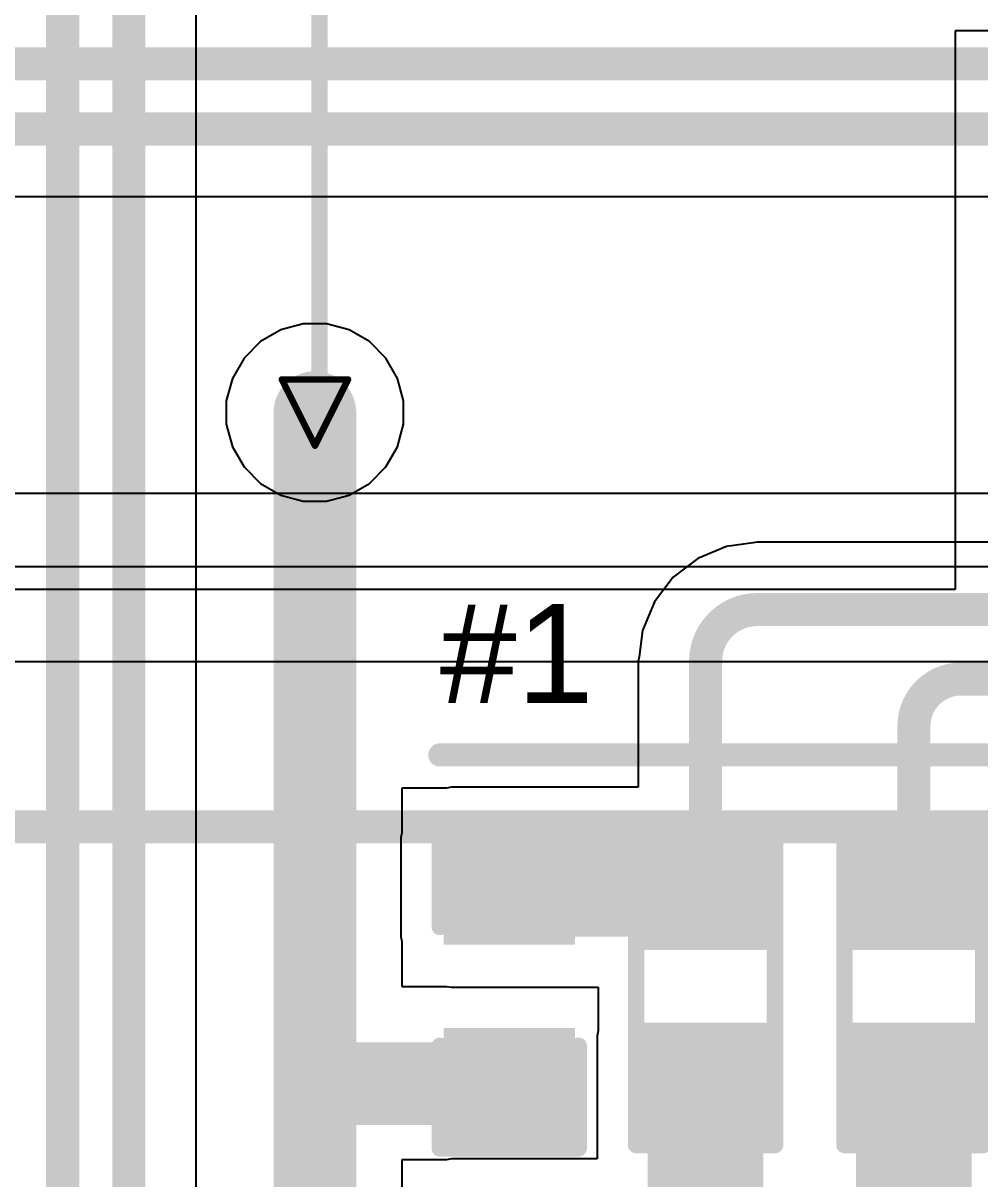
# Model space of a CAD drawing. Header units: inches. Extents: x 0 to 35.2, y -0.7 to 15.9.
# Drawn here: x 1.1757 to 1.4651, y 0.5126 to 0.8623 of the extents above; entities that cross this region are included whole.
import ezdxf

# ---------------------------------------------------------------- set-up
doc = ezdxf.new("R2010")
doc.units = ezdxf.units.IN
doc.header["$MEASUREMENT"] = 0
for name, color, linetype in [('Bottom Layer', 5, 'Continuous'), ('Drill Drawing', 1, 'Continuous'), ('GND1', 16, 'Continuous'), ('GND2', 76, 'Continuous'), ('Top Layer', 1, 'Continuous'), ('Top Overlay', 2, 'Continuous'), ('Top Paste', 8, 'Continuous'), ('Top Solder', 216, 'Continuous'), ('Via Holes', 16, 'Continuous')]:
    doc.layers.add(name, color=color, linetype=linetype)
doc.styles.add('Arial', font='', dxfattribs={"height": 0.2})
doc.styles.get('Arial').set_extended_font_data('Arial')

# ---------------------------------------------------------------- blocks, each defined once
blk = doc.blocks.new('B0503S_2WR3_21')
at = {"layer": 'Top Overlay'}
blk.add_lwpolyline([(-0.33779, -0.24397, 0.005, 0.005, 0), (0.4378, -0.24397, 0.005, 0.005, 0)], format="xyseb", dxfattribs=at)
blk = doc.blocks.new('R___0603_73')
at = {"layer": 'Top Layer'}
for points in [[(-0.015, 0.0175), (-0.015, -0.0175), (-0.045, -0.0175), (-0.045, 0.0175)], [(0.045, 0.0175), (0.045, -0.0175), (0.015, -0.0175), (0.015, 0.0175)]]:
    blk.add_hatch(color=1, dxfattribs=at).paths.add_polyline_path(points)
at = {"layer": 'Top Paste'}
for points in [[(-0.015, 0.0175), (-0.015, -0.0175), (-0.045, -0.0175), (-0.045, 0.0175)], [(0.045, 0.0175), (0.045, -0.0175), (0.015, -0.0175), (0.015, 0.0175)]]:
    blk.add_hatch(color=8, dxfattribs=at).paths.add_polyline_path(points)
at = {"layer": 'Top Solder'}
for points in [[(-0.011, 0.0215), (-0.011, -0.0215), (-0.049, -0.0215), (-0.049, 0.0215)], [(0.049, 0.0215), (0.049, -0.0215), (0.011, -0.0215), (0.011, 0.0215)]]:
    blk.add_hatch(color=216, dxfattribs=at).paths.add_polyline_path(points)
at = {"layer": 'Top Overlay'}
for points in [[(-0.048, 0.021, 0.005, 0.005, 0), (-0.048, -0.021, 0.005, 0.005, 0)], [(-0.048, 0.021, 0.005, 0.005, 0), (0.048, 0.021, 0.005, 0.005, 0)], [(0.048, 0.021, 0.005, 0.005, 0), (0.048, -0.021, 0.005, 0.005, 0)], [(-0.048, -0.021, 0.005, 0.005, 0), (0.048, -0.021, 0.005, 0.005, 0)]]:
    blk.add_lwpolyline(points, format="xyseb", dxfattribs=at)
for points in [[(-0.04925, 0.021, 0.0025, 0.0025, 1), (-0.04675, 0.021, 0.0025, 0.0025, 1)], [(-0.04925, 0.021, 0.0025, 0.0025, 1), (-0.04675, 0.021, 0.0025, 0.0025, 1)], [(0.04675, 0.021, 0.0025, 0.0025, 1), (0.04925, 0.021, 0.0025, 0.0025, 1)], [(0.04675, 0.021, 0.0025, 0.0025, 1), (0.04925, 0.021, 0.0025, 0.0025, 1)], [(-0.04925, -0.021, 0.0025, 0.0025, 1), (-0.04675, -0.021, 0.0025, 0.0025, 1)], [(-0.04925, -0.021, 0.0025, 0.0025, 1), (-0.04675, -0.021, 0.0025, 0.0025, 1)], [(0.04675, -0.021, 0.0025, 0.0025, 1), (0.04925, -0.021, 0.0025, 0.0025, 1)], [(0.04675, -0.021, 0.0025, 0.0025, 1), (0.04925, -0.021, 0.0025, 0.0025, 1)]]:
    blk.add_lwpolyline(points, format="xyseb", close=True, dxfattribs=at)
blk = doc.blocks.new('R___0603_81')
at = {"layer": 'Top Layer'}
for points in [[(-0.015, 0.0175), (-0.015, -0.0175), (-0.045, -0.0175), (-0.045, 0.0175)], [(0.045, 0.0175), (0.045, -0.0175), (0.015, -0.0175), (0.015, 0.0175)]]:
    blk.add_hatch(color=1, dxfattribs=at).paths.add_polyline_path(points)
at = {"layer": 'Top Paste'}
for points in [[(-0.015, 0.0175), (-0.015, -0.0175), (-0.045, -0.0175), (-0.045, 0.0175)], [(0.045, 0.0175), (0.045, -0.0175), (0.015, -0.0175), (0.015, 0.0175)]]:
    blk.add_hatch(color=8, dxfattribs=at).paths.add_polyline_path(points)
at = {"layer": 'Top Solder'}
for points in [[(-0.011, 0.0215), (-0.011, -0.0215), (-0.049, -0.0215), (-0.049, 0.0215)], [(0.049, 0.0215), (0.049, -0.0215), (0.011, -0.0215), (0.011, 0.0215)]]:
    blk.add_hatch(color=216, dxfattribs=at).paths.add_polyline_path(points)
at = {"layer": 'Top Overlay'}
for points in [[(-0.048, 0.021, 0.005, 0.005, 0), (-0.048, -0.021, 0.005, 0.005, 0)], [(-0.048, 0.021, 0.005, 0.005, 0), (0.048, 0.021, 0.005, 0.005, 0)], [(0.048, 0.021, 0.005, 0.005, 0), (0.048, -0.021, 0.005, 0.005, 0)], [(-0.048, -0.021, 0.005, 0.005, 0), (0.048, -0.021, 0.005, 0.005, 0)]]:
    blk.add_lwpolyline(points, format="xyseb", dxfattribs=at)
for points in [[(-0.04925, 0.021, 0.0025, 0.0025, 1), (-0.04675, 0.021, 0.0025, 0.0025, 1)], [(-0.04925, 0.021, 0.0025, 0.0025, 1), (-0.04675, 0.021, 0.0025, 0.0025, 1)], [(0.04675, 0.021, 0.0025, 0.0025, 1), (0.04925, 0.021, 0.0025, 0.0025, 1)], [(0.04675, 0.021, 0.0025, 0.0025, 1), (0.04925, 0.021, 0.0025, 0.0025, 1)], [(-0.04925, -0.021, 0.0025, 0.0025, 1), (-0.04675, -0.021, 0.0025, 0.0025, 1)], [(-0.04925, -0.021, 0.0025, 0.0025, 1), (-0.04675, -0.021, 0.0025, 0.0025, 1)], [(0.04675, -0.021, 0.0025, 0.0025, 1), (0.04925, -0.021, 0.0025, 0.0025, 1)], [(0.04675, -0.021, 0.0025, 0.0025, 1), (0.04925, -0.021, 0.0025, 0.0025, 1)]]:
    blk.add_lwpolyline(points, format="xyseb", close=True, dxfattribs=at)
blk = doc.blocks.new('C___0603_156')
at = {"layer": 'Top Layer'}
for points in [[(-0.015, 0.0175), (-0.015, -0.0175), (-0.045, -0.0175), (-0.045, 0.0175)], [(0.045, 0.0175), (0.045, -0.0175), (0.015, -0.0175), (0.015, 0.0175)]]:
    blk.add_hatch(color=1, dxfattribs=at).paths.add_polyline_path(points)
at = {"layer": 'Top Paste'}
for points in [[(-0.015, 0.0175), (-0.015, -0.0175), (-0.045, -0.0175), (-0.045, 0.0175)], [(0.045, 0.0175), (0.045, -0.0175), (0.015, -0.0175), (0.015, 0.0175)]]:
    blk.add_hatch(color=8, dxfattribs=at).paths.add_polyline_path(points)
at = {"layer": 'Top Solder'}
for points in [[(-0.01264, 0.01986), (-0.01264, -0.01986), (-0.04736, -0.01986), (-0.04736, 0.01986)], [(0.04736, 0.01986), (0.04736, -0.01986), (0.01264, -0.01986), (0.01264, 0.01986)]]:
    blk.add_hatch(color=216, dxfattribs=at).paths.add_polyline_path(points)
at = {"layer": 'Top Overlay'}
for points in [[(-0.049, 0.021, 0.005, 0.005, 0), (-0.018, 0.021, 0.005, 0.005, 0)], [(-0.049, 0.021, 0.005, 0.005, 0), (-0.049, -0.021, 0.005, 0.005, 0)], [(0.018, 0.021, 0.005, 0.005, 0), (0.049, 0.021, 0.005, 0.005, 0)], [(0.049, 0.021, 0.005, 0.005, 0), (0.049, -0.021, 0.005, 0.005, 0)], [(-0.049, -0.021, 0.005, 0.005, 0), (-0.018, -0.021, 0.005, 0.005, 0)], [(0.018, -0.021, 0.005, 0.005, 0), (0.049, -0.021, 0.005, 0.005, 0)]]:
    blk.add_lwpolyline(points, format="xyseb", dxfattribs=at)
for points in [[(-0.05025, 0.021, 0.0025, 0.0025, 1), (-0.04775, 0.021, 0.0025, 0.0025, 1)], [(-0.05025, 0.021, 0.0025, 0.0025, 1), (-0.04775, 0.021, 0.0025, 0.0025, 1)], [(-0.01925, 0.021, 0.0025, 0.0025, 1), (-0.01675, 0.021, 0.0025, 0.0025, 1)], [(0.01675, 0.021, 0.0025, 0.0025, 1), (0.01925, 0.021, 0.0025, 0.0025, 1)], [(0.04775, 0.021, 0.0025, 0.0025, 1), (0.05025, 0.021, 0.0025, 0.0025, 1)], [(0.04775, 0.021, 0.0025, 0.0025, 1), (0.05025, 0.021, 0.0025, 0.0025, 1)], [(-0.05025, -0.021, 0.0025, 0.0025, 1), (-0.04775, -0.021, 0.0025, 0.0025, 1)], [(-0.05025, -0.021, 0.0025, 0.0025, 1), (-0.04775, -0.021, 0.0025, 0.0025, 1)], [(-0.01925, -0.021, 0.0025, 0.0025, 1), (-0.01675, -0.021, 0.0025, 0.0025, 1)], [(0.01675, -0.021, 0.0025, 0.0025, 1), (0.01925, -0.021, 0.0025, 0.0025, 1)], [(0.04775, -0.021, 0.0025, 0.0025, 1), (0.05025, -0.021, 0.0025, 0.0025, 1)], [(0.04775, -0.021, 0.0025, 0.0025, 1), (0.05025, -0.021, 0.0025, 0.0025, 1)]]:
    blk.add_lwpolyline(points, format="xyseb", close=True, dxfattribs=at)

msp = doc.modelspace()

# ---------------------------------------------------------------- hatches: boundary and pattern name
at = {"layer": 'Bottom Layer'}
h = msp.add_hatch(color=5, dxfattribs=at)
edge = h.paths.add_edge_path()
edge.add_arc((1.264, 0.74451), 0.01181, 0, 360)
at = {"layer": 'GND1'}
h = msp.add_hatch(color=16, dxfattribs=at)
edge = h.paths.add_edge_path()
edge.add_arc((1.264, 0.74451), 0.01181, 0, 360)
at = {"layer": 'GND2'}
h = msp.add_hatch(color=76, dxfattribs=at)
edge = h.paths.add_edge_path()
edge.add_arc((1.264, 0.74451), 0.01181, 0, 360)
at = {"layer": 'Top Layer'}
h = msp.add_hatch(color=1, dxfattribs=at)
edge = h.paths.add_edge_path()
edge.add_arc((1.264, 0.74451), 0.01181, 0, 360)
for points in [[(1.30527, 0.58589), (1.39967, 0.58589), (1.39967, 0.61589), (1.30527, 0.61589)], [(1.42766, 0.58589), (1.52206, 0.58589), (1.52206, 0.61589), (1.42766, 0.61589)], [(1.36467, 0.47289), (1.39967, 0.47289), (1.39967, 0.55589), (1.36467, 0.55589)], [(1.46266, 0.55537), (1.42766, 0.55537), (1.42766, 0.47237), (1.46266, 0.47237)]]:
    msp.add_hatch(color=1, dxfattribs=at).paths.add_polyline_path(points)
at = {"layer": 'Via Holes'}
h = msp.add_hatch(color=7, dxfattribs=at)
edge = h.paths.add_edge_path()
edge.add_arc((1.264, 0.74451), 0.00591, 0, 360)

# ---------------------------------------------------------------- linework, layer by layer
at = {"layer": 'Bottom Layer'}
msp.add_line((1.22808, 0.40518), (1.22808, 1.01893), dxfattribs=at)
for points in [[(1.18769, 0.42525, 0.01, 0.01, 0), (1.18769, 1.05582, 0.01, 0.01, 0)], [(1.20769, 0.40518, 0.01, 0.01, 0), (1.20769, 1.02496, 0.01, 0.01, 0)]]:
    msp.add_lwpolyline(points, format="xyseb", dxfattribs=at)
at = {"layer": 'Drill Drawing'}
for points in [[(1.254, 0.75451, 0.002, 0.002, 0), (1.274, 0.75451, 0.002, 0.002, 0)], [(1.254, 0.75451, 0.002, 0.002, 0), (1.264, 0.73451, 0.002, 0.002, 0)], [(1.264, 0.73451, 0.002, 0.002, 0), (1.274, 0.75451, 0.002, 0.002, 0)]]:
    msp.add_lwpolyline(points, format="xyseb", dxfattribs=at)
for points in [[(1.2535, 0.75451, 0.001, 0.001, 1), (1.2545, 0.75451, 0.001, 0.001, 1)], [(1.2535, 0.75451, 0.001, 0.001, 1), (1.2545, 0.75451, 0.001, 0.001, 1)], [(1.2735, 0.75451, 0.001, 0.001, 1), (1.2745, 0.75451, 0.001, 0.001, 1)], [(1.2735, 0.75451, 0.001, 0.001, 1), (1.2745, 0.75451, 0.001, 0.001, 1)], [(1.2635, 0.73451, 0.001, 0.001, 1), (1.2645, 0.73451, 0.001, 0.001, 1)], [(1.2635, 0.73451, 0.001, 0.001, 1), (1.2645, 0.73451, 0.001, 0.001, 1)]]:
    msp.add_lwpolyline(points, format="xyseb", close=True, dxfattribs=at)
at = {"layer": 'GND1'}
for p, q in [((1.55304, 0.72), (1.07736, 0.72)), ((1.05395, 0.69789), (1.60159, 0.69789))]:
    msp.add_line(p, q, dxfattribs=at)
at = {"layer": 'GND2'}
for p, q in [((1.47962, 0.86), (1.45766, 0.86)), ((1.45766, 0.86), (1.45766, 0.69096)), ((1.25365, 0.7695), (1.24754, 0.76597)), ((1.26047, 0.77132), (1.25365, 0.7695)), ((1.26753, 0.77132), (1.26047, 0.77132)), ((1.27435, 0.7695), (1.26753, 0.77132)), ((1.28046, 0.76597), (1.27435, 0.7695)), ((1.24754, 0.76597), (1.24255, 0.76097)), ((1.28545, 0.76097), (1.28046, 0.76597)), ((1.24255, 0.76097), (1.23902, 0.75486)), ((1.28898, 0.75486), (1.28545, 0.76097)), ((1.23902, 0.75486), (1.23719, 0.74804)), ((1.29081, 0.74804), (1.28898, 0.75486)), ((1.23719, 0.74804), (1.23719, 0.74098)), ((1.29081, 0.74098), (1.29081, 0.74804)), ((1.23719, 0.74098), (1.23902, 0.73416)), ((1.28898, 0.73416), (1.29081, 0.74098)), ((1.23902, 0.73416), (1.24255, 0.72805)), ((1.28545, 0.72805), (1.28898, 0.73416)), ((1.24255, 0.72805), (1.24754, 0.72306)), ((1.28046, 0.72306), (1.28545, 0.72805)), ((1.24754, 0.72306), (1.25365, 0.71953)), ((1.27435, 0.71953), (1.28046, 0.72306)), ((1.25365, 0.71953), (1.26047, 0.7177)), ((1.26047, 0.7177), (1.26753, 0.7177)), ((1.26753, 0.7177), (1.27435, 0.71953)), ((1.45766, 0.69096), (0.84302, 0.69096)), ((0.79764, 0.66917), (1.48, 0.66917))]:
    msp.add_line(p, q, dxfattribs=at)
msp.add_lwpolyline([(0.74117, 0.61917, 0.01, 0.01, 0), (1.55757, 0.61917, 0.01, 0.01, 0)], format="xyseb", dxfattribs=at)
at = {"layer": 'Top Layer'}
for p, q in [((0.86368, 0.80992), (1.49534, 0.80992)), ((1.38847, 0.70398), (1.37981, 0.70039)), ((1.39651, 0.70504), (1.38847, 0.70398)), ((1.39777, 0.70529), (1.39651, 0.70504)), ((1.58648, 0.70529), (1.39777, 0.70529)), ((1.37981, 0.70039), (1.37238, 0.69468)), ((1.37238, 0.69468), (1.36667, 0.68725)), ((1.36667, 0.68725), (1.36309, 0.67859)), ((1.36309, 0.67859), (1.36203, 0.67055)), ((1.36203, 0.67055), (1.36178, 0.6693)), ((1.36178, 0.6693), (1.36178, 0.63119)), ((1.30379, 0.63089), (1.29027, 0.63089)), ((1.29027, 0.63089), (1.29027, 0.61737)), ((1.30527, 0.63119), (1.30379, 0.63089)), ((1.36178, 0.63119), (1.30527, 0.63119)), ((1.29027, 0.61737), (1.28998, 0.61589)), ((1.28998, 0.61589), (1.28998, 0.58589)), ((1.28998, 0.58589), (1.29027, 0.58442)), ((1.29027, 0.58442), (1.29027, 0.57089)), ((1.29027, 0.57089), (1.30379, 0.57089)), ((1.30379, 0.57089), (1.30527, 0.5706)), ((1.30527, 0.5706), (1.34967, 0.5706)), ((1.34967, 0.5706), (1.34967, 0.55739)), ((1.34967, 0.55739), (1.34937, 0.55589)), ((1.34937, 0.55589), (1.34937, 0.5187)), ((1.30379, 0.5184), (1.29026, 0.5184)), ((1.29026, 0.5184), (1.29026, 0.50488)), ((1.30526, 0.5187), (1.30379, 0.5184)), ((1.34937, 0.5187), (1.30526, 0.5187))]:
    msp.add_line(p, q, dxfattribs=at)
for points in [[(0.83546, 0.85, 0.01, 0.01, 0), (1.56391, 0.85, 0.01, 0.01, 0)], [(0.85855, 0.83031, 0.01, 0.01, 0), (1.523, 0.83031, 0.01, 0.01, 0)], [(1.264, 0.54141, 0.025, 0.025, 0), (1.264, 0.74451, 0.025, 0.025, 0)], [(1.38217, 0.6693, 0.01, 0.01, -0.414214), (1.39777, 0.68489, 0.01, 0.01, 0)], [(1.39777, 0.68489, 0.01, 0.01, 0), (1.70629, 0.68489, 0.01, 0.01, 0)], [(1.38217, 0.60089, 0.01, 0.01, 0), (1.38217, 0.6693, 0.01, 0.01, 0)], [(1.44516, 0.64962, 0.01, 0.01, -0.414214), (1.45944, 0.66389, 0.01, 0.01, 0)], [(1.45944, 0.66389, 0.01, 0.01, 0), (1.72018, 0.66389, 0.01, 0.01, 0)], [(1.44516, 0.60089, 0.01, 0.01, 0), (1.44516, 0.64962, 0.01, 0.01, 0)], [(1.264, 0.54141, 0.025, 0.025, 0), (1.31777, 0.54141, 0.025, 0.025, 0)], [(1.264, 0.4284, 0.025, 0.025, 0), (1.264, 0.54141, 0.025, 0.025, 0)]]:
    msp.add_lwpolyline(points, format="xyseb", dxfattribs=at)
for points in [[(1.25775, 0.74451, 0.0125, 0.0125, 1), (1.27025, 0.74451, 0.0125, 0.0125, 1)], [(1.39527, 0.68489, 0.005, 0.005, 1), (1.40027, 0.68489, 0.005, 0.005, 1)], [(1.39527, 0.68489, 0.005, 0.005, 1), (1.40027, 0.68489, 0.005, 0.005, 1)], [(1.37967, 0.6693, 0.005, 0.005, 1), (1.38467, 0.6693, 0.005, 0.005, 1)], [(1.37967, 0.6693, 0.005, 0.005, 1), (1.38467, 0.6693, 0.005, 0.005, 1)], [(1.45694, 0.66389, 0.005, 0.005, 1), (1.46194, 0.66389, 0.005, 0.005, 1)], [(1.45694, 0.66389, 0.005, 0.005, 1), (1.46194, 0.66389, 0.005, 0.005, 1)], [(1.44266, 0.64962, 0.005, 0.005, 1), (1.44766, 0.64962, 0.005, 0.005, 1)], [(1.44266, 0.64962, 0.005, 0.005, 1), (1.44766, 0.64962, 0.005, 0.005, 1)], [(1.37967, 0.60089, 0.005, 0.005, 1), (1.38467, 0.60089, 0.005, 0.005, 1)], [(1.44266, 0.60089, 0.005, 0.005, 1), (1.44766, 0.60089, 0.005, 0.005, 1)], [(1.25775, 0.54141, 0.0125, 0.0125, 1), (1.27025, 0.54141, 0.0125, 0.0125, 1)], [(1.25775, 0.54141, 0.0125, 0.0125, 1), (1.27025, 0.54141, 0.0125, 0.0125, 1)], [(1.25775, 0.54141, 0.0125, 0.0125, 1), (1.27025, 0.54141, 0.0125, 0.0125, 1)], [(1.31152, 0.54141, 0.0125, 0.0125, 1), (1.32402, 0.54141, 0.0125, 0.0125, 1)]]:
    msp.add_lwpolyline(points, format="xyseb", close=True, dxfattribs=at)
at = {"layer": 'Top Overlay'}
msp.add_lwpolyline([(1.30177, 0.64092, 0.007, 0.007, 0), (2.11653, 0.64092, 0.007, 0.007, 0)], format="xyseb", dxfattribs=at)
msp.add_lwpolyline([(1.30002, 0.64092, 0.0035, 0.0035, 1), (1.30352, 0.64092, 0.0035, 0.0035, 1)], format="xyseb", close=True, dxfattribs=at)

# ---------------------------------------------------------------- block references
at = {"rotation": 90}
for name, p in [('B0503S_2WR3_21', (1.0214, 0.48667)), ('C___0603_156', (1.32277, 0.57089)), ('R___0603_81', (1.38217, 0.57089)), ('R___0603_73', (1.44516, 0.57089))]:
    msp.add_blockref(name, p, dxfattribs=at)

# ---------------------------------------------------------------- texts
at = {"layer": 'Top Overlay', "style": 'Arial'}
msp.add_text('#1', height=0.03, dxfattribs=at).set_placement((1.30171, 0.65659))

doc.saveas('drawing.dxf')
